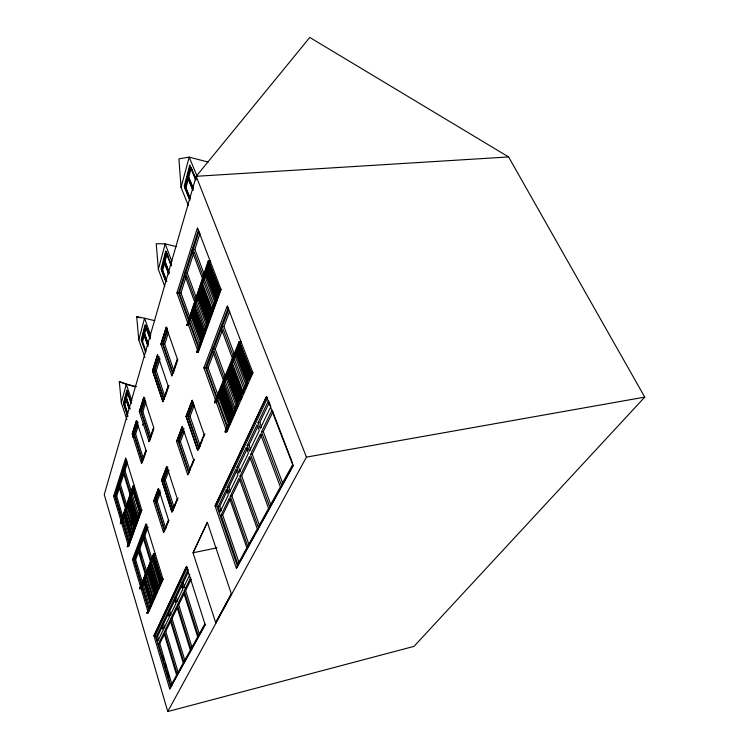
<?xml version="1.0" encoding="UTF-8"?>
<svg xmlns="http://www.w3.org/2000/svg" width="749" height="749" viewBox="0 0 749 749"><rect width="100%" height="100%" fill="white"/><g stroke="black" fill="none" stroke-linecap="round" stroke-linejoin="round"><path stroke-width="1.12" d="M130.747 537.37L124.1 514.301L130.888 536.144M123.95 515.724L130.729 538.409M131.187 536.134L131.646 535.994L131.187 536.153L124.587 513.243L131.328 534.926M131.637 534.936L125.017 511.988L132.105 534.786M134.455 527.156L127.733 504.021L134.605 525.92M135.176 525.92L128.173 502.729L135.063 524.656M135.045 523.542L128.613 501.437L135.522 523.392M135.934 523.251L128.997 499.948L135.972 522.119M129.371 499.059L136.767 521.978L136.299 522.072L129.287 499.012L129.755 498.871M129.746 497.729L130.204 497.561L136.758 520.817M139.689 512.934L132.657 489.574L139.726 511.801M132.901 488.404L133.378 488.264L140.325 511.764L132.901 488.404L133.378 488.292M133.313 486.906L133.79 486.756L133.313 486.906L140.55 510.444M134.015 528.429L134.258 528.429M140.063 511.745L140.54 511.595M140.54 510.425L140.803 510.453M150.952 604.509L143.761 580.016L150.961 603.217M143.602 581.402L143.134 581.505L143.602 581.383L150.465 604.349M151.654 603.17L144.295 579.052L151.785 603.198M144.014 580.044L143.546 580.175M151.804 602.224L144.772 577.891L152.281 602.074M147.609 570.663L148.077 570.495L155.23 595.043L147.6 570.644L148.077 570.523M155.483 593.873L148.311 569.287L155.97 593.723M156.195 592.74L148.808 568.079L156.148 591.448M148.574 569.296L148.105 569.474M156.504 591.541L149.238 566.675L156.972 591.438M157.028 590.362L149.8 565.664L157.515 590.212M150.072 564.615L150.558 564.465L150.072 564.615L157.683 589.22M150.062 565.701L149.622 565.87M153.114 557.219L153.601 557.059L153.124 557.237L160.707 582.001M153.03 558.127L152.553 558.277L153.03 558.127L160.342 583.068M161.381 580.821L153.854 555.795L161.737 580.625M154.088 554.541L154.584 554.391L154.088 554.541L161.775 579.567L162.28 579.408L161.784 579.539M147.89 612.158L147.75 612.139M186.885 325.272L208.512 261.485L210.244 261.317L188.514 325.075L186.885 325.272L208.278 260.867L210.01 260.708L188.308 324.486L187.653 324.598M150.736 605.529L150.324 605.576M201.069 341.123L191.379 313.953L201.107 339.737M191.042 316.162L190.471 316.312L191.051 316.115L200.358 341.797M201.668 338.988L192.09 311.846L201.856 337.668M202.576 336.975L192.727 309.506L202.605 335.58M192.484 311.912L191.987 312.174M193.12 309.571L192.568 309.805M204.084 332.79L194.263 305.47L204.121 331.404M193.373 307.905L193.925 307.67L193.336 307.876L203.325 334.887M154.968 595.043L155.455 594.884M207.23 323.643L197.399 296.22L207.407 322.304M208.793 319.327L198.897 291.82L209.383 319.074M197.951 294.301L198.541 294.095L197.951 294.301L208.007 321.49M209.177 316.059L199.646 289.61L209.767 315.806M199.29 291.895L198.728 292.138M200.039 289.676L199.449 289.882M209.963 313.868L200.404 287.382L210.553 313.616M211.611 312.445L211.162 312.67L201.078 284.91L211.761 312.511M200.798 287.457L200.292 287.719M201.809 283.234L202.277 282.888L201.724 283.178L211.967 310.554M158.629 586.841L158.732 586.841M205.423 273.872L204.814 274.078L205.413 273.825L215.403 300.293M216.115 299.403L205.806 271.484L216.227 298.027M216.854 297.063L206.509 268.938L217.051 295.733M206.209 271.559L205.601 271.775M216.105 402.119L215.543 402.157M229.203 423.26L218.923 394.049L229.409 421.94M230.336 421.05L219.729 392.073L230.252 420.002M219.317 394.096L218.745 394.339M231.048 419.431L220.543 390.079L231.104 418.054M220.122 392.111L219.523 392.326M231.844 417.474L221.273 387.832L231.956 416.088M220.936 390.126L220.337 390.332M221.667 387.879L221.105 388.122M232.621 415.461L222.191 386.063L232.827 414.131M222.584 386.109L222.06 386.372M222.837 384.331L223.408 384.087L222.809 384.303L233.482 413.485M237.236 404.928L226.601 375.286L237.442 403.589M238.126 402.906L227.453 373.208L238.332 401.548M226.994 375.38L226.385 375.549M239.324 400.893L228.305 371.12L238.819 398.421M227.846 373.255L227.265 373.498M240.064 398.59L229.166 369.014L240.129 397.457M240.822 396.745L230.027 366.907L241.028 395.397M241.73 394.676L230.804 364.538L241.946 393.347M232.171 362.703L231.535 362.881L232.162 362.666L242.863 391.268M235.71 354.071L235.083 354.296L235.701 354.024L246.571 382.814M249.174 377.693L238.004 347.414L249.801 377.43M238.397 347.517L237.864 347.751M251.121 373.367L239.746 342.752L251.72 373.068M238.772 345.532L239.277 345.167L238.688 345.476L249.717 374.444M240.157 342.808L239.558 343.07M127.723 415.817L123.754 403.926L127.049 391.184L131.103 403.196M127.63 413.551L124.381 403.823L126.01 397.541L125.383 397.644L129.025 408.505M129.717 408.177L126.066 397.316L127.676 391.081M126.328 398.805L124.783 404.769L127.667 413.392M127.751 393.328L126.487 398.215L130.129 409.057M146.008 351.375L142.179 340.533L144.089 333.211L143.415 333.305L148.068 346.384M148.03 343.847L144.154 332.949L146.055 325.675M142.628 341.507L144.183 335.543M146.42 327.013L144.623 333.867L148.096 343.613M165.96 281.54L161.456 269.574L166.025 252.123L166.746 252.048L164.508 260.596L169.077 272.627M166.681 281.455L162.177 269.49L164.424 260.895L163.703 260.98L168.684 274.106M189.74 199.58L184.619 186.969L190.068 166.25L195.77 180.041M190.087 198.457L185.387 186.894L188.083 176.708L187.306 176.773L192.924 190.499M192.933 187.962L188.177 176.343L190.555 167.317M188.233 179.301L185.958 187.905L190.33 198.672M191.304 167.71L188.776 177.27L193.214 188.093M121.338 402.84L126.281 384.312L119.306 381.69L121.338 402.84L126.881 419.487M144.932 357.376L138.78 339.906L144.566 318.25L154.753 320.647M164.799 286.549L158.348 269.331L165.173 243.884L176.287 246.618M188.327 205.451L181.043 187.39L189.179 157.131L207.997 162.018M132.788 437.247L133.434 435.169M136.505 420.545L132.273 434.083L141.514 463.491L145.971 450.299L136.505 420.545L132.227 434.092L133.65 433.868L137.573 421.369M143.845 397.242L139.314 411.613L148.985 441.582L153.723 427.567L143.845 397.242L139.361 411.613L140.775 411.398L144.941 398.131M168.207 386.147L162.879 401.745L152.571 370.746L157.571 354.773L168.207 386.147L162.926 401.736L152.524 370.746L157.571 354.773M166.278 327.173L160.951 344.212L171.774 375.82L177.419 359.164L166.278 327.173L160.904 344.222L162.477 344.016L167.495 328.053M198.288 352.255L176.933 292.868L197.446 227.855L221.077 289.61L198.288 352.255L196.641 352.47L219.083 289.17L220.833 288.983L198.073 351.646L196.425 351.861M163.685 399.301L154.051 370.54L158.404 356.711M142.759 461.29L134.268 434.336L138.05 422.314M150.268 439.317L141.421 411.847L145.1 400.144M164.274 399.357L154.753 370.942L159.228 356.767M177.841 359.604L173.169 373.367L163.216 344.39L167.645 330.346M128.229 545.319L113.623 496.11L125.71 457.929L141.795 510.191L128.566 546.442L127.264 546.704L140.269 509.919L141.636 509.666L128.566 546.442M188.448 320.169L178.543 292.69L198.476 229.868M143.471 458.894L135.644 434.12L138.406 425.376M150.989 436.892L142.834 411.632L145.858 402.063M165.042 396.951L156.241 370.746L160.043 358.752M173.974 371.008L164.743 344.194L168.506 332.313M189.254 320.216L179.357 292.99L184.928 275.501M192.456 251.851L185.621 273.319L187.259 273.16L193.785 252.769M198.972 231.366L193.186 249.557L194.862 249.398L199.992 233.37M121.881 519.357L114.897 495.875L126.356 459.867M129.034 542.239L115.43 496.4L118.754 486.007M123.192 472.104L119.166 484.725L120.458 484.491L123.828 473.986M126.871 460.598L123.622 470.765L124.933 470.541L127.545 462.414M190.021 317.848L180.968 292.812L186.211 276.428M123.033 517.362L116.704 496.166L119.372 487.861M120.317 523.242L132.947 486.073L134.296 485.829L121.6 522.999L120.317 523.242L121.75 523.495L134.455 486.344L133.097 486.588L120.458 523.738M206.612 269.537L206.893 268.966M143.125 460.223L146.373 450.617M150.624 438.277L153.788 428.934M165.726 395.088L168.984 385.482M141.477 463.491L145.971 450.299M148.939 441.592L153.723 427.567M132.189 491.138L132.245 490.904M171.727 375.829L177.419 359.164M196.641 352.47L219.317 289.797L208.905 261.953L219.953 289.9M127.264 546.704L140.269 509.919M158.47 488.451L153.657 501.193L163.554 532.53L168.581 520.199L158.47 488.451L153.695 501.184L155.109 500.922L159.106 490.314M177.326 498.928L171.933 512.054L161.69 480.034L166.765 466.487L177.326 498.928L171.98 512.044L161.644 480.043L166.765 466.487M182.288 426.434L176.614 441.526L187.718 474.754L193.71 460.101L182.288 426.434L176.567 441.536L178.14 441.283L183.018 428.344M204.168 434.692L197.708 450.392L186.07 416.425L192.175 400.266L204.168 434.692L197.755 450.383L186.117 416.425L192.175 400.266M226.919 431.873L203.887 367.815L227.284 305.845L252.919 372.843L226.919 431.873L225.224 432.154L224.99 431.499L250.849 372.422L252.656 372.169L248.94 380.604M173.085 510.668L163.142 479.772L167.842 467.273M198.962 449.026L187.681 416.182L192.961 402.185M168.909 520.274L164.836 530.245L155.773 501.521L160.043 490.211M173.3 509.704L163.844 480.352L167.973 469.426M148.283 612.869L132.442 559.522L145.98 523.794L163.095 579.38L148.283 612.869L146.954 613.169L161.522 579.117L162.917 578.818L158.292 589.294M227.041 427.267L205.535 367.59L228.22 307.811M189.113 472.282L178.908 441.826L183.982 428.419M202.717 439.232L199.197 447.827L188.495 416.687L193.532 403.374M165.913 528.869L157.187 501.259L160.698 492.009M174.058 507.251L165.295 480.09L169.021 470.26M216.667 396.399L206.434 368.04L212.772 351.403M221.348 328.867L213.559 349.334L215.244 349.109L222.247 330.815M228.773 309.374L222.181 326.676L223.914 326.47L229.7 311.341M141.346 584.8L133.743 559.25L146.963 524.543M189.928 469.838L180.425 441.573L184.348 431.265M200.414 446.488L190.059 416.444L194.347 405.19M148.48 607.439L134.324 559.887L138.041 550.178M143.012 537.173L138.499 548.97L139.82 548.708L143.939 537.979M147.094 526.491L143.49 535.919L144.838 535.647L148.059 527.277M228.192 423.4L208.091 367.815L213.652 353.266M149.809 607.139L135.635 559.615L138.949 550.992M214.467 402.166L239.118 341.694L240.906 341.46L216.143 401.913L214.467 402.166L214.691 402.793L216.367 402.541L241.159 342.124L239.371 342.359L214.691 402.793M173.731 508.637L178.065 498.019M139.586 588.293L153.723 553.745L155.109 553.455L140.896 588.012L139.586 588.293L139.735 588.817L141.055 588.536M237.105 349.97L237.367 349.352L236.778 349.652L248.312 379.912M139.735 588.817L153.723 553.745M189.525 471.28L190.761 468.265M191.575 466.262L194.45 459.24M203.597 437.088L204.908 433.858M163.516 532.539L168.581 520.199M187.671 474.763L193.71 460.101M141.495 587.459L155.277 554.007L153.891 554.288M225.224 432.154L251.112 373.105L252.919 372.843M226.685 431.227L228.539 427.005M229.466 424.898L235.963 410.134M236.89 408.027L238.276 404.863M240.598 399.582L241.993 396.427M242.919 394.311L244.305 391.147M245.232 389.04L248.013 382.711M146.954 613.169L161.522 579.117M157.365 591.382L148.115 612.336L146.795 612.626M231.572 594.472L207.333 522.306L193.12 552.781L216.985 547.828M207.333 522.306L193.008 552.799L215.89 623.243M186.557 566.562L153.938 635.798L169.677 688.921L205.132 624.666M266.532 396.67L215.075 505.921L236.384 568.294L293.131 465.784L266.485 396.521L215.075 505.921L216.686 505.612L267.814 397.298M170.697 687.46L155.277 635.48L187.503 567.18M156.288 636.706L161.662 625.387L163.085 630.134L157.674 641.378L156.288 636.706L157.618 636.388L162.524 626.098M162.187 624.282L167.804 612.439L169.283 617.27L163.619 629.038L162.187 624.282L163.544 623.973L168.722 613.113M168.356 611.287L174.367 598.629L175.893 603.544L169.836 616.118L168.356 611.287L169.742 610.969L175.275 599.369M174.938 597.412L181.127 584.398L182.7 589.397L176.474 602.336L174.938 597.412L176.361 597.103L182.091 585.081M189.843 574.549L183.308 588.134L181.726 583.125L188.214 569.455M218.128 506.736L226.395 489.312L228.342 494.874L220 512.194L218.128 506.736L219.738 506.427L227.556 490.033M227.209 487.608L235.963 469.183L237.985 474.847L229.157 493.17L227.209 487.608L228.857 487.309L237.161 469.904M236.815 467.376L246.29 447.434L248.406 453.211L238.847 473.05L236.815 467.376L238.51 467.076L247.526 448.192M247.198 445.515L257.057 424.758L259.266 430.656L249.323 451.301L247.198 445.515L248.94 445.224L257.853 426.546M258.031 422.726L268.517 400.64L270.829 406.66L260.249 428.625L258.031 422.726L259.809 422.436L269.34 402.466M184.76 587.815L183.177 582.806L188.196 572.292M170.819 685.625L158.451 643.981L163.881 632.774L176.614 675.102L170.819 685.625L172.176 685.279M164.415 631.688L170.098 619.957L183.252 663.043L177.176 674.072L164.415 631.688L165.772 631.36L171.015 620.612M170.66 618.814L176.736 606.278L190.34 650.169L183.842 661.966L170.66 618.814L172.045 618.496L177.653 607.008M190.958 649.037L177.316 605.08L183.58 592.187L197.652 636.893L190.958 649.037L192.399 648.69M204.795 623.917L198.307 635.704L184.188 590.933L190.761 577.395M221.039 515.237L229.419 497.973L246.842 547.809L237.826 564.184L221.039 515.237L222.659 514.928L230.083 499.686M230.243 496.278L239.109 478.002L257.281 528.86L247.722 546.208L230.243 496.278L231.9 495.969L239.82 479.725M239.98 476.214L249.586 456.441L268.563 508.356L258.218 527.156L239.98 476.214L241.684 475.905L250.306 458.219M250.503 454.531L260.502 433.943L280.36 486.944L269.565 506.549L250.503 454.531L252.244 454.231L261.785 434.673M292.925 464.127L281.427 485.015L261.485 431.92L272.121 410.012M171.849 684.183L159.78 643.663L164.256 634.497M192.062 647.585L178.739 604.761L184.544 592.862M199.431 634.263L185.64 590.605L191.22 579.155M282.832 483.592L263.274 431.621L272.936 411.81M215.806 622.606L231.366 593.835L215.693 622.634M167.757 711.55L306.435 457.115L196.201 176.296L309.786 37.45L508.599 156.944L644.749 397.12L413.991 646.378L167.757 711.55L104.251 494.602L196.201 176.296L508.599 156.944M236.384 568.294L293.056 465.663M169.686 688.902L205.189 624.778L186.52 566.441L153.938 635.798L155.277 635.48M129.249 500.004L128.781 500.117M137.704 519.422L137.442 519.366M136.337 522.137L136.777 521.95M154.116 555.842L153.639 555.992M149.5 566.712L149.014 566.834M142.376 425.104L143.789 423.316M206.761 269.219L206.303 269.228M187.671 324.841L188.149 324.467M158.451 643.981L159.78 643.663M177.316 605.08L178.739 604.761M184.188 590.933L185.64 590.605M181.726 583.125L183.177 582.806M161.69 579.679L163.095 579.38M132.442 559.522L133.743 559.25M134.324 559.887L135.635 559.615M140.428 510.453L141.795 510.191M155.773 501.521L157.187 501.259M113.623 496.11L114.897 495.875M115.43 496.4L116.704 496.166M163.844 480.352L165.295 480.09M161.69 480.034L163.142 479.772M306.435 457.115L644.749 397.12M123.754 403.926L124.381 403.823M178.908 441.826L180.425 441.573M261.485 431.92L263.274 431.621M126.066 397.316L125.439 397.419L129.081 408.289M134.268 434.336L135.644 434.12M186.117 416.425L187.681 416.182M188.495 416.687L190.059 416.444M141.421 411.847L142.834 411.632M142.179 340.533L141.514 340.626L145.381 325.759L150.081 338.913M144.154 332.949L143.49 333.043L147.75 345.036M152.571 370.746L154.051 370.54M154.753 370.942L156.241 370.746M203.887 367.815L205.535 367.59M206.434 368.04L208.091 367.815M163.216 344.39L164.743 344.194M186.679 324.682L188.308 324.486M161.456 269.574L162.177 269.49M164.508 260.596L163.788 260.68L168.768 273.806M176.933 292.868L178.543 292.69M179.357 292.99L180.968 292.812M219.317 289.797L221.077 289.61M184.619 186.969L185.387 186.894M188.177 176.343L187.4 176.408L193.017 190.143M191.267 314.271L191.753 313.981M217.884 293.449L207.379 266.841L217.678 294.778M138.78 339.906L136.702 316.677L144.566 318.25L150.727 335.412M136.412 386.587L126.281 384.312L131.805 400.631M119.306 381.69L134.661 386.727M136.702 316.677L139.969 317.773M235.383 409.076L225.149 380.857M219.12 292.213L208.175 264.5L218.511 292.475M208.007 264.828L208.568 264.528M228.089 371.382L228.688 371.13M228.951 369.285L229.55 369.032M229.812 367.179L230.42 366.916M230.589 364.81L231.188 364.548M231.553 362.928L242.648 392.598M247.507 380.67L236.197 351.824L247.282 382.009M235.972 352.105L236.59 351.843M194.066 305.742L194.637 305.489M197.202 296.492L197.783 296.248M200.882 285.191L201.462 284.948M207.173 267.131L207.773 266.869M208.699 262.253L209.299 261.991M197.202 176.464L189.179 157.131L178.917 158.863L181.043 187.39M191.735 168.75L193.027 171.886M193.897 173.974L196.051 179.189M195.873 179.723L189.778 164.977L184.179 186.323L189.872 200.367M188.083 176.708L192.839 188.317M188.523 178.225L192.952 189.048M272.533 411.089L292.513 463.051M171.858 261.307L165.173 243.884L156.232 243.697L158.348 269.331M168.815 257.825L167.149 253.471L165.033 261.513L168.74 271.269M170.06 261.092L171.315 264.35M171.147 265.043L165.754 250.943L161.063 268.919L165.913 281.802M208.278 260.867L208.512 261.485M239.118 341.694L239.371 342.359M239.324 345.252L250.353 374.182M166.025 252.123L171.278 265.858M237.396 349.39L248.443 378.507M164.424 260.895L168.993 272.926M168.928 273.151L164.817 262.328L162.673 270.483L166.737 281.259M194.862 249.398L204.196 274.153M205.001 276.306L214.738 302.137M223.914 326.47L246 385.061M259.809 422.436L261.663 427.351M192.662 248.181L203.307 276.484M204.121 278.637L213.437 303.411M221.62 325.188L233.211 356M234.025 358.172L244.642 386.4M191.941 250.475L202.539 278.74M203.353 280.894L212.632 305.629M220.796 327.388L244.137 389.583M202.324 282.972L212.154 309.206M198.541 294.095L208.597 321.237M187.259 273.16L206.378 325.047M215.244 349.109L236.459 406.679M248.94 445.224L250.709 450.046M252.244 454.231L270.941 505.116M185.125 271.962L205.507 327.407M213.025 347.864L224.344 378.676M184.432 274.143L204.739 329.513M212.229 349.942L223.52 380.707M224.316 382.879L233.866 408.926M223.408 384.087L233.688 412.147M193.925 307.67L203.363 333.502M190.808 320.02L199.459 343.96M189.965 322.388L199 347.433M217.453 398.58L227.293 425.853M189.235 322.37L198.354 347.639M238.51 467.076L240.204 471.795M241.684 475.905L259.547 525.723M148.405 332.238L150.371 337.715M146.804 328.109L150.315 337.902M150.156 338.679L145.137 324.663L141.168 339.98L145.69 352.779M144.473 334.297L147.965 344.109M144.829 335.636L147.918 344.297M228.857 487.309L230.158 491.016M231.9 495.969L249.024 544.766M219.738 506.427L221.236 510.79M222.659 514.928L239.09 562.742M162.477 344.016L172.57 373.433M216.686 505.612L237.648 566.853M131.169 403.009L126.824 390.163L123.445 403.29L127.864 416.528M126.01 397.541L129.652 408.402M178.14 441.283L188.888 473.377M140.775 411.398L150.062 440.243M155.109 500.922L164.64 531.163M133.65 433.868L142.563 462.161M176.361 597.103L177.588 601.035M132.947 486.073L133.097 486.588M153.601 557.059L161.204 581.842M169.742 610.969L170.931 614.835M172.045 618.496L184.919 660.515M124.933 470.541L131.431 491.793M132.114 494.031L138.612 515.284M144.838 535.647L159.799 584.585M123.257 469.595L137.61 516.651M143.106 534.674L150.961 560.402M151.972 563.744L158.423 584.885M122.836 470.934L130.345 495.576M131.019 497.813L137.488 519.048M142.628 535.928L158.582 588.293M163.544 623.973L164.686 627.765M165.772 631.36L178.225 672.611M120.458 484.491L126.778 505.453M127.442 507.663L133.762 528.625M139.82 548.708L146.916 572.217M147.59 574.455L154.004 595.727M130.663 521.042L131.655 524.347M140.372 553.268L141.383 556.619M118.81 483.564L126.141 507.906M126.806 510.106L132.779 529.983M138.125 547.744L153.667 599.378M118.408 484.856L125.383 508.056M126.038 510.266L133.004 533.41M137.666 548.951L153.171 600.511M123.697 519.591L130.017 540.787M157.618 636.388L158.732 640.123M162.851 656.171L163.834 659.485M165.145 663.904L166.138 667.219M167.448 671.647L169.096 677.171M122.873 522.708L128.528 541.714M142.338 588.134L148.611 609.237M127.087 505.444L127.105 505.416M130.139 496.203L130.157 496.175M130.635 495.042L130.654 495.014M131.084 493.722L131.552 493.61L131.084 493.722M131.534 492.393L131.59 492.327M140.784 587.216L141.252 587.094L140.784 587.216M141.252 586.083L141.271 586.055M141.72 584.941L141.767 584.885M142.188 583.799L142.244 583.743M142.656 582.656L143.134 582.535L142.656 582.656M144.988 576.693L145.465 576.571L144.988 576.693M145.587 575.391L146.064 575.269L145.587 575.391M146.139 574.183L146.186 574.127M146.626 573.004L146.673 572.948M147.113 571.815L147.59 571.693L147.132 571.787M150.53 563.201L151.017 563.079L150.549 563.173M151.083 562.143L151.139 562.078M151.588 560.907L152.075 560.786L151.607 560.879M152.094 559.672L152.15 559.615M188.355 322.454L188.935 322.342L188.355 322.454M189.759 318.316L190.34 318.194L189.759 318.316M153.451 598.47L153.929 598.348L153.47 598.442M194.721 303.317L195.311 303.205L194.721 303.317M195.62 300.864L196.21 300.752L195.62 300.864M196.453 298.579L197.053 298.467L196.481 298.533M158.067 587.974L158.123 587.909M202.492 280.828L203.091 280.716L202.492 280.828M203.185 278.366L203.794 278.253L203.185 278.366M204.037 276.269L204.646 276.156L204.037 276.269M216.302 400.106L216.901 399.975L216.302 400.106M217.098 398.159L217.697 398.028L217.126 398.112M217.903 396.193L218.502 396.062L217.931 396.155M223.558 381.99L224.176 381.859L223.558 381.99M224.588 379.677L225.196 379.546L224.616 379.631M225.543 377.524L226.151 377.393L225.543 377.524M232.424 360.7L233.051 360.569L232.452 360.644M233.229 358.34L233.857 358.209L233.257 358.294M234.184 356.374L234.821 356.243L234.222 356.327"/></g></svg>
